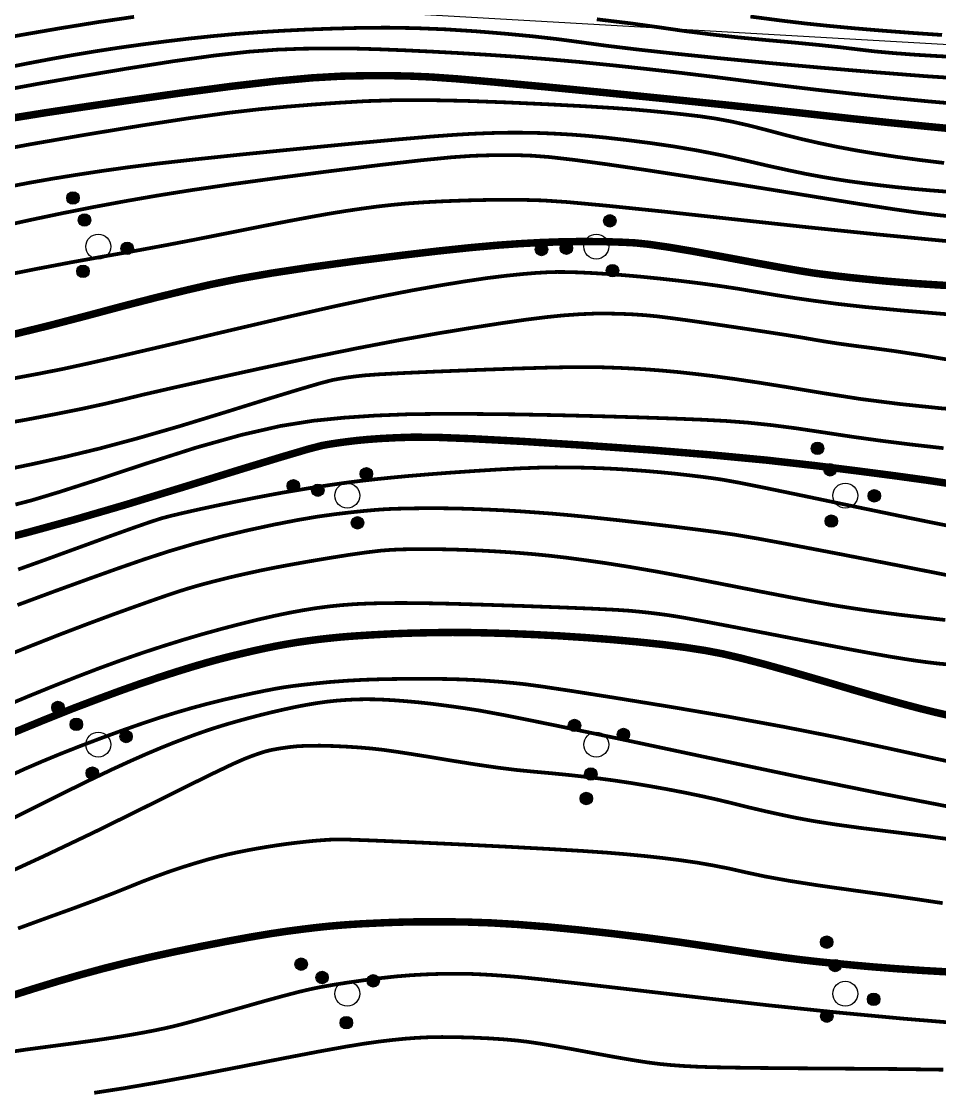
# Model space of a CAD drawing. Extents: x 396500 to 398250, y 1005980 to 1008200.
# Drawn here: x 398171.49 to 398189.93, y 1007977.09 to 1007998.56 of the extents above; entities that cross this region are included whole.
import ezdxf

# ---------------------------------------------------------------- set-up
doc = ezdxf.new("R2010")
doc.units = 0
doc.header["$LTSCALE"] = 0.5
doc.layers.get('0').update_dxf_attribs({"linetype": 'CONTINUOUS'})
doc.layers.add('ASSIST', color=7, linetype='CONTINUOUS', plot=False)
doc.layers.add('DGX', color=2, linetype='CONTINUOUS')
doc.layers.add('ZBTZ', color=3, linetype='CONTINUOUS')
doc.linetypes.add('1161', pattern='A,0,[149,AAA.SHX,S=0.15,R=0,X=0,Y=0],-1.6', length=1.6)

# ---------------------------------------------------------------- blocks, each defined once
blk = doc.blocks.new('*U110')
at = {"linetype": 'Continuous'}
for points in [[(-0.25, 2.2), (-0.238, 2.123), (-0.238, 2.277)], [(-0.238, 2.277), (-0.202, 2.053), (-0.202, 2.347)], [(-0.202, 2.053), (-0.238, 2.277), (-0.238, 2.123)], [(-0.202, 2.347), (-0.147, 1.998), (-0.147, 2.402)], [(-0.147, 1.998), (-0.202, 2.347), (-0.202, 2.053)], [(-0.147, 2.402), (-0.077, 1.962), (-0.077, 2.438)], [(-0.077, 1.962), (-0.147, 2.402), (-0.147, 1.998)], [(-0.077, 2.438), (0, 1.95), (0, 2.45)], [(0, 1.95), (-0.077, 2.438), (-0.077, 1.962)], [(0, 2.45), (0.077, 1.962), (0.077, 2.438)], [(0.077, 1.962), (0, 2.45), (0, 1.95)], [(0.077, 2.438), (0.147, 1.998), (0.147, 2.402)], [(0.147, 1.998), (0.077, 2.438), (0.077, 1.962)], [(0.147, 2.402), (0.202, 2.053), (0.202, 2.347)], [(0.202, 2.053), (0.147, 2.402), (0.147, 1.998)], [(0.202, 2.347), (0.238, 2.123), (0.238, 2.277)], [(0.238, 2.123), (0.202, 2.347), (0.202, 2.053)], [(0.25, 2.2), (0.238, 2.277), (0.238, 2.123)]]:
    blk.add_solid(points, dxfattribs=at)
blk = doc.blocks.new('*U109')
at = {"linetype": 'Continuous'}
for points in [[(-0.238, 1.277), (-0.202, 1.053), (-0.202, 1.347)], [(-0.202, 1.347), (-0.147, 0.998), (-0.147, 1.402)], [(-0.147, 0.998), (-0.202, 1.347), (-0.202, 1.053)], [(-0.147, 1.402), (-0.077, 0.962), (-0.077, 1.438)], [(-0.077, 0.962), (-0.147, 1.402), (-0.147, 0.998)], [(-0.077, 1.438), (0, 0.95), (0, 1.45)], [(0, 0.95), (-0.077, 1.438), (-0.077, 0.962)], [(0, 1.45), (0.077, 0.962), (0.077, 1.438)], [(0.077, 0.962), (0, 1.45), (0, 0.95)], [(0.077, 1.438), (0.147, 0.998), (0.147, 1.402)], [(0.147, 0.998), (0.077, 1.438), (0.077, 0.962)], [(0.147, 1.402), (0.202, 1.053), (0.202, 1.347)], [(0.202, 1.053), (0.147, 1.402), (0.147, 0.998)], [(0.202, 1.347), (0.238, 1.123), (0.238, 1.277)], [(0.238, 1.123), (0.202, 1.347), (0.202, 1.053)], [(-0.25, 1.2), (-0.238, 1.123), (-0.238, 1.277)], [(-0.202, 1.053), (-0.238, 1.277), (-0.238, 1.123)], [(0.25, 1.2), (0.238, 1.277), (0.238, 1.123)]]:
    blk.add_solid(points, dxfattribs=at)
blk = doc.blocks.new('*U108')
at = {"linetype": 'Continuous'}
for points in [[(-1.202, -0.453), (-1.147, -0.802), (-1.147, -0.398)], [(-1.147, -0.398), (-1.077, -0.838), (-1.077, -0.362)], [(-1.077, -0.838), (-1.147, -0.398), (-1.147, -0.802)], [(-1.077, -0.362), (-1, -0.85), (-1, -0.35)], [(-1, -0.85), (-1.077, -0.362), (-1.077, -0.838)], [(-1, -0.35), (-0.923, -0.838), (-0.923, -0.362)], [(-0.923, -0.838), (-1, -0.35), (-1, -0.85)], [(-0.923, -0.362), (-0.853, -0.802), (-0.853, -0.398)], [(-0.853, -0.802), (-0.923, -0.362), (-0.923, -0.838)], [(-0.853, -0.398), (-0.798, -0.747), (-0.798, -0.453)], [(-0.798, -0.747), (-0.853, -0.398), (-0.853, -0.802)], [(-1.25, -0.6), (-1.238, -0.677), (-1.238, -0.523)], [(-1.238, -0.523), (-1.202, -0.747), (-1.202, -0.453)], [(-1.202, -0.747), (-1.238, -0.523), (-1.238, -0.677)], [(-1.147, -0.802), (-1.202, -0.453), (-1.202, -0.747)], [(-0.798, -0.453), (-0.762, -0.677), (-0.762, -0.523)], [(-0.762, -0.677), (-0.798, -0.453), (-0.798, -0.747)], [(-0.75, -0.6), (-0.762, -0.523), (-0.762, -0.677)]]:
    blk.add_solid(points, dxfattribs=at)
blk = doc.blocks.new('*U107')
at = {"linetype": 'Continuous'}
for points in [[(0.798, -0.453), (0.853, -0.802), (0.853, -0.398)], [(0.853, -0.398), (0.923, -0.838), (0.923, -0.362)], [(0.923, -0.838), (0.853, -0.398), (0.853, -0.802)], [(0.923, -0.362), (1, -0.85), (1, -0.35)], [(1, -0.85), (0.923, -0.362), (0.923, -0.838)], [(1, -0.35), (1.077, -0.838), (1.077, -0.362)], [(1.077, -0.838), (1, -0.35), (1, -0.85)], [(1.077, -0.362), (1.147, -0.802), (1.147, -0.398)], [(1.147, -0.802), (1.077, -0.362), (1.077, -0.838)], [(1.147, -0.398), (1.202, -0.747), (1.202, -0.453)], [(1.202, -0.747), (1.147, -0.398), (1.147, -0.802)], [(0.75, -0.6), (0.762, -0.677), (0.762, -0.523)], [(0.762, -0.523), (0.798, -0.747), (0.798, -0.453)], [(0.798, -0.747), (0.762, -0.523), (0.762, -0.677)], [(0.853, -0.802), (0.798, -0.453), (0.798, -0.747)], [(1.202, -0.453), (1.238, -0.677), (1.238, -0.523)], [(1.238, -0.677), (1.202, -0.453), (1.202, -0.747)], [(1.25, -0.6), (1.238, -0.523), (1.238, -0.677)]]:
    blk.add_solid(points, dxfattribs=at)
blk = doc.blocks.new('gc160')
for centre, radius in [((0, 2.2), 0.25), ((0, 1.2), 0.25), ((0, 0), 0.5), ((-1, -0.6), 0.25), ((1, -0.6), 0.25)]:
    blk.add_circle(centre, radius)
at = {"linetype": 'Continuous'}
for name in ['*U110', '*U109', '*U108', '*U107']:
    blk.add_blockref(name, (0, 0), dxfattribs=at)

msp = doc.modelspace()

# ---------------------------------------------------------------- linework, layer by layer
at = {"layer": 'ASSIST', "linetype": '1161', "flags": 128}
for points in [[(398118.342, 1008000), (398131.555, 1007998.274), (398152.97, 1007998.751), (398175.976, 1007998.906), (398196.897, 1007997.71), (398223.32, 1007982.341), (398250, 1007980.181)], [(398118.342, 1008000), (398131.555, 1007998.274), (398152.97, 1007998.751), (398175.976, 1007998.906), (398196.897, 1007997.71), (398223.32, 1007982.341), (398249.963, 1007980.183), (398249.978, 1008000)]]:
    msp.add_lwpolyline(points, dxfattribs=at)
at = {"layer": 'DGX', "linetype": 'Continuous', "const_width": 0.075}
for points in [[(398170.765, 1007998.153), (398171.478, 1007998.285), (398172.266, 1007998.421), (398173.051, 1007998.548), (398173.756, 1007998.651)], [(398183.047, 1007998.602), (398183.751, 1007998.517), (398184.317, 1007998.438), (398184.824, 1007998.364), (398185.352, 1007998.297), (398185.901, 1007998.237), (398186.47, 1007998.183), (398187.017, 1007998.134), (398187.5, 1007998.087), (398187.92, 1007998.042), (398188.276, 1007997.999), (398188.623, 1007997.958), (398189.018, 1007997.922), (398189.459, 1007997.889), (398189.947, 1007997.86), (398190.446, 1007997.837)], [(398186.131, 1007998.657), (398186.75, 1007998.576), (398187.243, 1007998.517), (398187.698, 1007998.47), (398188.206, 1007998.422), (398188.766, 1007998.375), (398189.378, 1007998.328), (398189.981, 1007998.287)], [(398171.136, 1007997.179), (398171.849, 1007997.31), (398172.676, 1007997.454), (398173.617, 1007997.613), (398174.554, 1007997.761), (398175.368, 1007997.874), (398176.059, 1007997.951), (398176.627, 1007997.992), (398177.134, 1007998.011), (398177.644, 1007998.018), (398178.156, 1007998.015), (398178.671, 1007998), (398179.194, 1007997.979), (398179.734, 1007997.953), (398180.288, 1007997.923), (398180.859, 1007997.889), (398181.451, 1007997.849), (398182.07, 1007997.8), (398182.715, 1007997.743), (398183.387, 1007997.676), (398184.069, 1007997.602), (398184.744, 1007997.525), (398185.413, 1007997.444), (398186.074, 1007997.359), (398186.748, 1007997.273), (398187.454, 1007997.188), (398188.191, 1007997.106), (398188.959, 1007997.026), (398189.715, 1007996.953), (398190.414, 1007996.893)], [(398190.022, 1007995.717), (398189.532, 1007995.777), (398189.062, 1007995.841), (398188.628, 1007995.907), (398188.23, 1007995.974), (398187.869, 1007996.042), (398187.524, 1007996.114), (398187.174, 1007996.194), (398186.818, 1007996.283), (398186.457, 1007996.379), (398186.1, 1007996.471), (398185.757, 1007996.548), (398185.429, 1007996.609), (398185.114, 1007996.655), (398184.8, 1007996.692), (398184.474, 1007996.727), (398184.137, 1007996.76), (398183.788, 1007996.791), (398183.365, 1007996.822), (398182.803, 1007996.856), (398182.105, 1007996.893), (398181.268, 1007996.932), (398180.411, 1007996.964), (398179.65, 1007996.979), (398178.985, 1007996.977), (398178.416, 1007996.959), (398177.891, 1007996.928), (398177.359, 1007996.891), (398176.819, 1007996.847), (398176.271, 1007996.796), (398175.638, 1007996.723), (398174.841, 1007996.613), (398173.88, 1007996.465), (398172.756, 1007996.28), (398171.659, 1007996.09), (398170.78, 1007995.926)], [(398190.11, 1007995.139), (398189.755, 1007995.166), (398189.409, 1007995.197), (398189.069, 1007995.231), (398188.738, 1007995.269), (398188.417, 1007995.309), (398188.111, 1007995.351), (398187.819, 1007995.396), (398187.541, 1007995.443), (398187.244, 1007995.498), (398186.895, 1007995.571), (398186.494, 1007995.659), (398186.041, 1007995.764), (398185.56, 1007995.871), (398185.078, 1007995.966), (398184.594, 1007996.049), (398184.108, 1007996.119), (398183.644, 1007996.178), (398183.227, 1007996.226), (398182.857, 1007996.262), (398182.534, 1007996.287), (398182.24, 1007996.304), (398181.954, 1007996.317), (398181.678, 1007996.324), (398181.411, 1007996.326), (398181.138, 1007996.324), (398180.842, 1007996.315), (398180.525, 1007996.302), (398180.185, 1007996.282), (398179.727, 1007996.248), (398179.052, 1007996.19), (398178.161, 1007996.108), (398177.054, 1007996.001), (398175.927, 1007995.889), (398174.977, 1007995.789), (398174.204, 1007995.702), (398173.609, 1007995.627), (398173.106, 1007995.556), (398172.612, 1007995.481), (398172.127, 1007995.403), (398171.652, 1007995.32), (398171.191, 1007995.231)], [(398190.236, 1007994.637), (398189.905, 1007994.67), (398189.51, 1007994.718), (398188.983, 1007994.793), (398188.323, 1007994.894), (398187.531, 1007995.022), (398186.67, 1007995.162), (398185.805, 1007995.301), (398184.934, 1007995.437), (398184.059, 1007995.572), (398183.256, 1007995.69), (398182.603, 1007995.778), (398182.1, 1007995.836), (398181.747, 1007995.863), (398181.465, 1007995.873), (398181.171, 1007995.875), (398180.867, 1007995.871), (398180.553, 1007995.861), (398180.134, 1007995.832), (398179.519, 1007995.771), (398178.707, 1007995.678), (398177.698, 1007995.554), (398176.649, 1007995.418), (398175.72, 1007995.291), (398174.91, 1007995.172), (398174.22, 1007995.062), (398173.588, 1007994.952), (398172.956, 1007994.835), (398172.324, 1007994.71), (398171.691, 1007994.577), (398171.02, 1007994.429)], [(398191.099, 1007994.058), (398189.955, 1007994.16), (398188.689, 1007994.282), (398187.299, 1007994.425), (398185.787, 1007994.589), (398184.368, 1007994.744), (398183.259, 1007994.858), (398182.461, 1007994.932), (398181.973, 1007994.965), (398181.626, 1007994.975), (398181.25, 1007994.979), (398180.845, 1007994.975), (398180.41, 1007994.965), (398179.982, 1007994.949), (398179.594, 1007994.929), (398179.246, 1007994.905), (398178.938, 1007994.876), (398178.644, 1007994.843), (398178.338, 1007994.802), (398178.02, 1007994.755), (398177.689, 1007994.702), (398177.313, 1007994.635), (398176.856, 1007994.55), (398176.318, 1007994.445), (398175.7, 1007994.322), (398175.048, 1007994.192), (398174.408, 1007994.069), (398173.781, 1007993.953), (398173.166, 1007993.844), (398172.511, 1007993.726), (398171.763, 1007993.584), (398170.923, 1007993.417)], [(398190.179, 1007992.672), (398189.207, 1007992.753), (398188.441, 1007992.825), (398187.881, 1007992.888), (398187.437, 1007992.947), (398187.017, 1007993.007), (398186.622, 1007993.068), (398186.251, 1007993.13), (398185.885, 1007993.192), (398185.506, 1007993.249), (398185.114, 1007993.302), (398184.709, 1007993.352), (398184.31, 1007993.396), (398183.934, 1007993.434), (398183.583, 1007993.465), (398183.256, 1007993.489), (398182.957, 1007993.507), (398182.692, 1007993.52), (398182.459, 1007993.527), (398182.26, 1007993.529), (398182.058, 1007993.523), (398181.817, 1007993.509), (398181.536, 1007993.485), (398181.215, 1007993.452), (398180.843, 1007993.406), (398180.405, 1007993.341), (398179.901, 1007993.259), (398179.333, 1007993.158), (398178.651, 1007993.025), (398177.808, 1007992.845), (398176.804, 1007992.618), (398175.639, 1007992.346), (398174.498, 1007992.076), (398173.568, 1007991.859), (398172.847, 1007991.695), (398172.337, 1007991.584), (398171.867, 1007991.491), (398171.267, 1007991.38)], [(398170.823, 1007990.43), (398171.578, 1007990.561), (398172.181, 1007990.676), (398172.707, 1007990.781), (398173.154, 1007990.878), (398173.523, 1007990.965), (398173.943, 1007991.067), (398174.545, 1007991.205), (398175.329, 1007991.38), (398176.294, 1007991.592), (398177.309, 1007991.809), (398178.243, 1007991.999), (398179.095, 1007992.162), (398179.866, 1007992.298), (398180.549, 1007992.41), (398181.138, 1007992.501), (398181.632, 1007992.572), (398182.031, 1007992.622), (398182.373, 1007992.657), (398182.695, 1007992.68), (398182.996, 1007992.693), (398183.276, 1007992.694), (398183.54, 1007992.688), (398183.792, 1007992.677), (398184.03, 1007992.66), (398184.257, 1007992.638), (398184.522, 1007992.605), (398184.879, 1007992.557), (398185.328, 1007992.493), (398185.869, 1007992.413), (398186.405, 1007992.332), (398186.841, 1007992.265), (398187.175, 1007992.211), (398187.409, 1007992.17), (398187.619, 1007992.134), (398187.885, 1007992.093), (398188.205, 1007992.049), (398188.58, 1007992.001), (398189.023, 1007991.941), (398189.546, 1007991.861), (398190.151, 1007991.761)], [(398190.818, 1007990.721), (398189.949, 1007990.793), (398189.123, 1007990.879), (398188.34, 1007990.979), (398187.6, 1007991.095), (398186.923, 1007991.208), (398186.33, 1007991.303), (398185.822, 1007991.379), (398185.397, 1007991.437), (398185.027, 1007991.481), (398184.684, 1007991.519), (398184.367, 1007991.548), (398184.076, 1007991.571), (398183.8, 1007991.588), (398183.525, 1007991.602), (398183.251, 1007991.612), (398182.979, 1007991.62), (398182.626, 1007991.62), (398182.112, 1007991.61), (398181.435, 1007991.59), (398180.596, 1007991.56), (398179.769, 1007991.527), (398179.124, 1007991.498), (398178.664, 1007991.473), (398178.387, 1007991.453), (398178.207, 1007991.433), (398178.04, 1007991.411), (398177.885, 1007991.386), (398177.742, 1007991.36), (398177.504, 1007991.298), (398177.064, 1007991.169), (398176.421, 1007990.973), (398175.577, 1007990.71), (398174.666, 1007990.431), (398173.826, 1007990.189), (398173.057, 1007989.983), (398172.358, 1007989.814), (398171.716, 1007989.672), (398171.117, 1007989.548)], [(398190.428, 1007988.367), (398189.356, 1007988.584), (398188.238, 1007988.816), (398187.218, 1007989.03), (398186.435, 1007989.192), (398185.89, 1007989.301), (398185.582, 1007989.357), (398185.38, 1007989.387), (398185.15, 1007989.417), (398184.893, 1007989.448), (398184.609, 1007989.48), (398184.31, 1007989.509), (398184.01, 1007989.535), (398183.709, 1007989.557), (398183.407, 1007989.576), (398183.106, 1007989.59), (398182.807, 1007989.599), (398182.512, 1007989.605), (398182.221, 1007989.606), (398181.902, 1007989.601), (398181.527, 1007989.587), (398181.095, 1007989.565), (398180.606, 1007989.534), (398180.113, 1007989.5), (398179.668, 1007989.466), (398179.27, 1007989.433), (398178.921, 1007989.4), (398178.605, 1007989.368), (398178.311, 1007989.335), (398178.039, 1007989.301), (398177.787, 1007989.266), (398177.543, 1007989.23), (398177.293, 1007989.191), (398177.036, 1007989.149), (398176.774, 1007989.105), (398176.49, 1007989.053), (398176.17, 1007988.992), (398175.814, 1007988.921), (398175.421, 1007988.84), (398175.044, 1007988.759), (398174.733, 1007988.689), (398174.49, 1007988.631), (398174.314, 1007988.585), (398174.101, 1007988.517), (398173.75, 1007988.395), (398173.26, 1007988.22), (398172.631, 1007987.991), (398171.981, 1007987.754), (398171.428, 1007987.556)], [(398171.414, 1007986.842), (398172.153, 1007987.116), (398172.825, 1007987.36), (398173.429, 1007987.576), (398173.966, 1007987.762), (398174.473, 1007987.927), (398174.99, 1007988.079), (398175.515, 1007988.218), (398176.049, 1007988.345), (398176.563, 1007988.456), (398177.026, 1007988.546), (398177.439, 1007988.617), (398177.801, 1007988.667), (398178.118, 1007988.704), (398178.394, 1007988.733), (398178.63, 1007988.754), (398178.824, 1007988.767), (398179.011, 1007988.775), (398179.222, 1007988.78), (398179.457, 1007988.784), (398179.717, 1007988.785), (398179.994, 1007988.784), (398180.279, 1007988.779), (398180.572, 1007988.77), (398180.874, 1007988.758), (398181.184, 1007988.743), (398181.502, 1007988.724), (398181.828, 1007988.701), (398182.162, 1007988.676), (398182.532, 1007988.643), (398182.966, 1007988.6), (398183.463, 1007988.547), (398184.024, 1007988.483), (398184.582, 1007988.417), (398185.066, 1007988.357), (398185.479, 1007988.303), (398185.819, 1007988.254), (398186.253, 1007988.181), (398186.95, 1007988.052), (398187.908, 1007987.869), (398189.128, 1007987.631), (398190.369, 1007987.385)], [(398170.969, 1007985.735), (398171.645, 1007986.006), (398172.267, 1007986.251), (398172.834, 1007986.467), (398173.347, 1007986.657), (398173.792, 1007986.817), (398174.156, 1007986.946), (398174.438, 1007987.044), (398174.638, 1007987.111), (398174.804, 1007987.163), (398174.982, 1007987.216), (398175.173, 1007987.269), (398175.377, 1007987.322), (398175.591, 1007987.376), (398175.814, 1007987.429), (398176.047, 1007987.481), (398176.289, 1007987.534), (398176.56, 1007987.589), (398176.882, 1007987.649), (398177.253, 1007987.715), (398177.674, 1007987.786), (398178.088, 1007987.852), (398178.436, 1007987.901), (398178.718, 1007987.935), (398178.936, 1007987.951), (398179.126, 1007987.959), (398179.327, 1007987.963), (398179.54, 1007987.965), (398179.765, 1007987.964), (398179.999, 1007987.96), (398180.241, 1007987.954), (398180.49, 1007987.945), (398180.746, 1007987.934), (398181.007, 1007987.92), (398181.271, 1007987.903), (398181.537, 1007987.884), (398181.806, 1007987.861), (398182.097, 1007987.832), (398182.431, 1007987.793), (398182.808, 1007987.743), (398183.228, 1007987.683), (398183.709, 1007987.607), (398184.27, 1007987.51), (398184.91, 1007987.391), (398185.63, 1007987.251), (398186.328, 1007987.114), (398186.903, 1007987.003), (398187.354, 1007986.918), (398187.682, 1007986.859), (398187.95, 1007986.814), (398188.225, 1007986.771), (398188.504, 1007986.73), (398188.79, 1007986.691), (398189.121, 1007986.648), (398189.54, 1007986.599), (398190.046, 1007986.542)], [(398190.121, 1007985.647), (398189.907, 1007985.667), (398189.701, 1007985.691), (398189.465, 1007985.723), (398189.201, 1007985.763), (398188.909, 1007985.811), (398188.535, 1007985.877), (398188.023, 1007985.972), (398187.375, 1007986.096), (398186.59, 1007986.248), (398185.82, 1007986.397), (398185.214, 1007986.512), (398184.772, 1007986.592), (398184.494, 1007986.637), (398184.299, 1007986.663), (398184.103, 1007986.687), (398183.905, 1007986.708), (398183.707, 1007986.727), (398183.426, 1007986.746), (398182.979, 1007986.768), (398182.367, 1007986.793), (398181.59, 1007986.822), (398180.792, 1007986.848), (398180.118, 1007986.868), (398179.569, 1007986.879), (398179.144, 1007986.883), (398178.795, 1007986.881), (398178.476, 1007986.873), (398178.185, 1007986.86), (398177.923, 1007986.84), (398177.672, 1007986.814), (398177.412, 1007986.78), (398177.145, 1007986.737), (398176.869, 1007986.686), (398176.575, 1007986.625), (398176.251, 1007986.551), (398175.898, 1007986.464), (398175.515, 1007986.364), (398175.117, 1007986.254), (398174.717, 1007986.136), (398174.317, 1007986.011), (398173.915, 1007985.879), (398173.503, 1007985.736), (398173.069, 1007985.578), (398172.614, 1007985.404), (398172.139, 1007985.216), (398171.641, 1007985.013), (398171.121, 1007984.796)], [(398171.2, 1007983.387), (398171.566, 1007983.554), (398171.907, 1007983.701), (398172.277, 1007983.854), (398172.676, 1007984.011), (398173.104, 1007984.173), (398173.53, 1007984.328), (398173.923, 1007984.465), (398174.283, 1007984.585), (398174.61, 1007984.686), (398174.92, 1007984.776), (398175.228, 1007984.859), (398175.535, 1007984.936), (398175.841, 1007985.006), (398176.127, 1007985.068), (398176.375, 1007985.119), (398176.585, 1007985.16), (398176.757, 1007985.189), (398176.929, 1007985.214), (398177.14, 1007985.24), (398177.39, 1007985.267), (398177.68, 1007985.296), (398178.007, 1007985.321), (398178.37, 1007985.341), (398178.768, 1007985.354), (398179.202, 1007985.36), (398179.63, 1007985.361), (398180.01, 1007985.357), (398180.343, 1007985.348), (398180.628, 1007985.335), (398180.884, 1007985.318), (398181.132, 1007985.299), (398181.37, 1007985.277), (398181.599, 1007985.253), (398181.947, 1007985.206), (398182.546, 1007985.116), (398183.394, 1007984.982), (398184.491, 1007984.804), (398185.68, 1007984.602), (398186.801, 1007984.397), (398187.856, 1007984.189), (398188.843, 1007983.978), (398189.824, 1007983.763), (398190.86, 1007983.545)], [(398170.736, 1007982.263), (398171.591, 1007982.695), (398172.307, 1007983.053), (398172.886, 1007983.337), (398173.326, 1007983.547), (398173.68, 1007983.709), (398174.001, 1007983.851), (398174.288, 1007983.972), (398174.541, 1007984.074), (398174.767, 1007984.16), (398174.972, 1007984.236), (398175.156, 1007984.301), (398175.318, 1007984.356), (398175.48, 1007984.407), (398175.659, 1007984.461), (398175.855, 1007984.517), (398176.069, 1007984.575), (398176.293, 1007984.634), (398176.519, 1007984.689), (398176.748, 1007984.742), (398176.979, 1007984.792), (398177.205, 1007984.836), (398177.42, 1007984.872), (398177.625, 1007984.901), (398177.818, 1007984.922), (398178.006, 1007984.936), (398178.193, 1007984.946), (398178.379, 1007984.95), (398178.566, 1007984.949), (398178.761, 1007984.942), (398178.976, 1007984.93), (398179.21, 1007984.912), (398179.463, 1007984.889), (398179.736, 1007984.859), (398180.031, 1007984.821), (398180.348, 1007984.777), (398180.685, 1007984.725), (398181.23, 1007984.624), (398182.168, 1007984.435), (398183.499, 1007984.157), (398185.223, 1007983.79), (398187.053, 1007983.404), (398188.7, 1007983.069), (398190.164, 1007982.785)], [(398190.246, 1007982.124), (398189.657, 1007982.204), (398189.014, 1007982.284), (398188.39, 1007982.361), (398187.855, 1007982.434), (398187.41, 1007982.503), (398187.055, 1007982.568), (398186.745, 1007982.633), (398186.437, 1007982.701), (398186.129, 1007982.773), (398185.823, 1007982.849), (398185.508, 1007982.926), (398185.175, 1007983.001), (398184.824, 1007983.074), (398184.454, 1007983.145), (398184.083, 1007983.211), (398183.732, 1007983.269), (398183.399, 1007983.319), (398183.084, 1007983.361), (398182.774, 1007983.398), (398182.456, 1007983.433), (398182.131, 1007983.465), (398181.797, 1007983.495), (398181.44, 1007983.53), (398181.045, 1007983.579), (398180.612, 1007983.642), (398180.142, 1007983.717), (398179.687, 1007983.793), (398179.303, 1007983.854), (398178.99, 1007983.902), (398178.748, 1007983.936), (398178.531, 1007983.96), (398178.295, 1007983.981), (398178.038, 1007983.998), (398177.762, 1007984.011), (398177.492, 1007984.018), (398177.254, 1007984.017), (398177.048, 1007984.008), (398176.873, 1007983.99), (398176.726, 1007983.969), (398176.599, 1007983.948), (398176.494, 1007983.928), (398176.41, 1007983.907), (398176.328, 1007983.883), (398176.227, 1007983.849), (398176.108, 1007983.806), (398175.971, 1007983.753), (398175.731, 1007983.647), (398175.302, 1007983.442), (398174.686, 1007983.138), (398173.881, 1007982.737), (398172.947, 1007982.277), (398171.942, 1007981.799), (398170.865, 1007981.303)], [(398171.425, 1007980.349), (398172, 1007980.559), (398172.511, 1007980.743), (398172.956, 1007980.908), (398173.337, 1007981.054), (398173.653, 1007981.181), (398173.933, 1007981.294), (398174.207, 1007981.398), (398174.476, 1007981.495), (398174.74, 1007981.583), (398174.991, 1007981.661), (398175.225, 1007981.73), (398175.441, 1007981.788), (398175.639, 1007981.836), (398175.829, 1007981.877), (398176.023, 1007981.916), (398176.22, 1007981.952), (398176.42, 1007981.986), (398176.619, 1007982.017), (398176.815, 1007982.045), (398177.008, 1007982.069), (398177.196, 1007982.09), (398177.374, 1007982.108), (398177.536, 1007982.121), (398177.682, 1007982.131), (398177.812, 1007982.136), (398178.055, 1007982.133), (398178.541, 1007982.115), (398179.272, 1007982.084), (398180.245, 1007982.039), (398181.254, 1007981.989), (398182.091, 1007981.944), (398182.754, 1007981.905), (398183.245, 1007981.871), (398183.641, 1007981.838), (398184.019, 1007981.802), (398184.38, 1007981.762), (398184.723, 1007981.719), (398185.057, 1007981.671), (398185.389, 1007981.613), (398185.72, 1007981.548), (398186.049, 1007981.473), (398186.429, 1007981.392), (398186.912, 1007981.305), (398187.497, 1007981.213), (398188.185, 1007981.116), (398188.878, 1007981.02), (398189.481, 1007980.934), (398189.993, 1007980.857)], [(398171.181, 1007977.858), (398171.594, 1007977.918), (398172.084, 1007977.983), (398172.579, 1007978.048), (398173.007, 1007978.107), (398173.37, 1007978.161), (398173.666, 1007978.209), (398173.918, 1007978.254), (398174.15, 1007978.298), (398174.361, 1007978.342), (398174.551, 1007978.385), (398174.77, 1007978.441), (398175.069, 1007978.522), (398175.449, 1007978.628), (398175.907, 1007978.758), (398176.368, 1007978.889), (398176.753, 1007978.994), (398177.063, 1007979.075), (398177.297, 1007979.13), (398177.512, 1007979.174), (398177.764, 1007979.218), (398178.051, 1007979.263), (398178.376, 1007979.31), (398178.709, 1007979.352), (398179.023, 1007979.386), (398179.319, 1007979.41), (398179.596, 1007979.426), (398179.855, 1007979.435), (398180.098, 1007979.439), (398180.324, 1007979.439), (398180.533, 1007979.435), (398180.746, 1007979.426), (398180.981, 1007979.412), (398181.238, 1007979.393), (398181.518, 1007979.37), (398181.957, 1007979.325), (398182.692, 1007979.243), (398183.723, 1007979.124), (398185.05, 1007978.969), (398186.495, 1007978.806), (398187.878, 1007978.662), (398189.2, 1007978.538), (398190.461, 1007978.434)], [(398172.955, 1007977.049), (398173.535, 1007977.138), (398174.219, 1007977.255), (398175.008, 1007977.4), (398175.902, 1007977.574), (398176.767, 1007977.744), (398177.467, 1007977.878), (398178.004, 1007977.975), (398178.378, 1007978.036), (398178.661, 1007978.076), (398178.93, 1007978.108), (398179.183, 1007978.134), (398179.422, 1007978.152), (398179.666, 1007978.164), (398179.937, 1007978.169), (398180.235, 1007978.166), (398180.559, 1007978.157), (398180.881, 1007978.142), (398181.172, 1007978.123), (398181.432, 1007978.1), (398181.661, 1007978.073), (398181.905, 1007978.037), (398182.207, 1007977.987), (398182.569, 1007977.923), (398182.99, 1007977.844), (398183.411, 1007977.767), (398183.773, 1007977.705), (398184.075, 1007977.658), (398184.319, 1007977.627), (398184.542, 1007977.606), (398184.785, 1007977.588), (398185.046, 1007977.574), (398185.326, 1007977.564), (398185.717, 1007977.556), (398186.308, 1007977.548), (398187.1, 1007977.541), (398188.094, 1007977.534), (398189.118, 1007977.526), (398190.003, 1007977.513)]]:
    msp.add_lwpolyline(points, dxfattribs=at)
at = {"layer": 'DGX', "linetype": 'Continuous', "const_width": 0.075, "flags": 128}
for points in [[(398190.712, 1007997.39), (398189.657, 1007997.459), (398188.576, 1007997.544), (398187.53, 1007997.632), (398186.519, 1007997.723), (398185.543, 1007997.817), (398184.649, 1007997.909), (398183.884, 1007997.993), (398183.248, 1007998.07), (398182.742, 1007998.139), (398182.278, 1007998.201), (398181.77, 1007998.259), (398181.218, 1007998.312), (398180.621, 1007998.361), (398180.011, 1007998.4), (398179.415, 1007998.424), (398178.835, 1007998.434), (398178.271, 1007998.429), (398177.727, 1007998.414), (398177.211, 1007998.395), (398176.723, 1007998.371), (398176.261, 1007998.342), (398175.808, 1007998.308), (398175.343, 1007998.265), (398174.868, 1007998.215), (398174.382, 1007998.157), (398173.9, 1007998.094), (398173.437, 1007998.029), (398172.994, 1007997.961), (398172.57, 1007997.891), (398172.136, 1007997.814), (398171.666, 1007997.725), (398171.159, 1007997.625)], [(398190.01, 1007989.991), (398189.382, 1007990.062), (398188.772, 1007990.138), (398188.18, 1007990.22), (398187.605, 1007990.307), (398187.059, 1007990.389), (398186.551, 1007990.455), (398186.081, 1007990.504), (398185.65, 1007990.537), (398185.179, 1007990.562), (398184.591, 1007990.586), (398183.886, 1007990.61), (398183.063, 1007990.634), (398182.206, 1007990.655), (398181.398, 1007990.67), (398180.639, 1007990.678), (398179.929, 1007990.681), (398179.254, 1007990.672), (398178.601, 1007990.646), (398177.967, 1007990.603), (398177.355, 1007990.542), (398176.692, 1007990.436), (398175.909, 1007990.257), (398175.006, 1007990.004), (398173.982, 1007989.677), (398173.006, 1007989.353), (398172.246, 1007989.109), (398171.702, 1007988.945), (398171.374, 1007988.86)]]:
    msp.add_lwpolyline(points, dxfattribs=at)
at = {"layer": 'DGX', "color": 3, "linetype": 'Continuous', "lineweight": -2, "const_width": 0.15}
for points in [[(398190.517, 1007996.372), (398189.716, 1007996.448), (398188.936, 1007996.526), (398188.178, 1007996.606), (398187.441, 1007996.688), (398186.633, 1007996.777), (398185.664, 1007996.88), (398184.534, 1007996.996), (398183.242, 1007997.126), (398181.993, 1007997.248), (398180.989, 1007997.341), (398180.232, 1007997.407), (398179.721, 1007997.443), (398179.317, 1007997.461), (398178.883, 1007997.47), (398178.419, 1007997.469), (398177.925, 1007997.46), (398177.339, 1007997.427), (398176.603, 1007997.36), (398175.714, 1007997.257), (398174.674, 1007997.119), (398173.63, 1007996.971), (398172.727, 1007996.839), (398171.966, 1007996.724), (398171.347, 1007996.625)], [(398171.274, 1007992.262), (398172.03, 1007992.447), (398172.797, 1007992.647), (398173.533, 1007992.844), (398174.198, 1007993.015), (398174.79, 1007993.16), (398175.311, 1007993.281), (398175.855, 1007993.391), (398176.515, 1007993.505), (398177.292, 1007993.623), (398178.185, 1007993.745), (398179.077, 1007993.857), (398179.85, 1007993.948), (398180.503, 1007994.017), (398181.036, 1007994.065), (398181.495, 1007994.097), (398181.922, 1007994.12), (398182.318, 1007994.134), (398182.683, 1007994.14), (398183.017, 1007994.139), (398183.318, 1007994.134), (398183.587, 1007994.125), (398183.824, 1007994.112), (398184.101, 1007994.083), (398184.494, 1007994.026), (398185.002, 1007993.94), (398185.624, 1007993.826), (398186.244, 1007993.71), (398186.743, 1007993.619), (398187.121, 1007993.553), (398187.378, 1007993.511), (398187.593, 1007993.482), (398187.842, 1007993.451), (398188.127, 1007993.418), (398188.447, 1007993.385), (398188.79, 1007993.351), (398189.143, 1007993.321), (398189.507, 1007993.293), (398189.883, 1007993.269), (398190.291, 1007993.246)], [(398190.168, 1007989.274), (398189.663, 1007989.35), (398189.039, 1007989.436), (398188.296, 1007989.533), (398187.434, 1007989.641), (398186.455, 1007989.751), (398185.358, 1007989.855), (398184.146, 1007989.954), (398182.817, 1007990.048), (398181.559, 1007990.127), (398180.562, 1007990.18), (398179.826, 1007990.209), (398179.349, 1007990.212), (398179.019, 1007990.201), (398178.721, 1007990.186), (398178.456, 1007990.167), (398178.224, 1007990.145), (398178.019, 1007990.12), (398177.834, 1007990.095), (398177.671, 1007990.07), (398177.528, 1007990.044), (398177.257, 1007989.974), (398176.708, 1007989.812), (398175.879, 1007989.56), (398174.773, 1007989.218), (398173.59, 1007988.857), (398172.532, 1007988.549), (398171.6, 1007988.294), (398170.793, 1007988.092)], [(398171.051, 1007984.165), (398171.917, 1007984.521), (398172.536, 1007984.768), (398173.016, 1007984.95), (398173.463, 1007985.115), (398173.878, 1007985.262), (398174.26, 1007985.391), (398174.611, 1007985.504), (398174.929, 1007985.602), (398175.216, 1007985.686), (398175.47, 1007985.756), (398175.706, 1007985.816), (398175.938, 1007985.872), (398176.164, 1007985.925), (398176.385, 1007985.973), (398176.604, 1007986.018), (398176.822, 1007986.058), (398177.039, 1007986.094), (398177.257, 1007986.125), (398177.471, 1007986.153), (398177.682, 1007986.176), (398177.888, 1007986.197), (398178.089, 1007986.214), (398178.296, 1007986.228), (398178.519, 1007986.242), (398178.757, 1007986.255), (398179.01, 1007986.267), (398179.277, 1007986.277), (398179.557, 1007986.284), (398179.848, 1007986.289), (398180.153, 1007986.292), (398180.487, 1007986.29), (398180.872, 1007986.282), (398181.306, 1007986.269), (398181.789, 1007986.249), (398182.3, 1007986.223), (398182.817, 1007986.189), (398183.34, 1007986.149), (398183.868, 1007986.102), (398184.374, 1007986.049), (398184.827, 1007985.991), (398185.227, 1007985.929), (398185.574, 1007985.863), (398185.94, 1007985.777), (398186.398, 1007985.658), (398186.946, 1007985.505), (398187.585, 1007985.319), (398188.222, 1007985.131), (398188.764, 1007984.975), (398189.211, 1007984.851), (398189.562, 1007984.758), (398189.85, 1007984.687), (398190.104, 1007984.629)], [(398171.241, 1007978.981), (398171.742, 1007979.14), (398172.224, 1007979.287), (398172.688, 1007979.421), (398173.132, 1007979.542), (398173.582, 1007979.656), (398174.061, 1007979.769), (398174.57, 1007979.88), (398175.107, 1007979.99), (398175.63, 1007980.092), (398176.093, 1007980.176), (398176.497, 1007980.244), (398176.842, 1007980.295), (398177.143, 1007980.334), (398177.415, 1007980.367), (398177.659, 1007980.393), (398177.875, 1007980.412), (398178.091, 1007980.428), (398178.337, 1007980.443), (398178.612, 1007980.456), (398178.916, 1007980.469), (398179.25, 1007980.479), (398179.617, 1007980.483), (398180.014, 1007980.483), (398180.443, 1007980.477), (398180.918, 1007980.461), (398181.453, 1007980.429), (398182.048, 1007980.382), (398182.702, 1007980.318), (398183.381, 1007980.243), (398184.048, 1007980.162), (398184.703, 1007980.074), (398185.347, 1007979.979), (398185.94, 1007979.889), (398186.443, 1007979.815), (398186.856, 1007979.758), (398187.18, 1007979.717), (398187.478, 1007979.683), (398187.815, 1007979.649), (398188.192, 1007979.613), (398188.608, 1007979.576), (398189.084, 1007979.539), (398189.643, 1007979.502), (398190.284, 1007979.466)]]:
    msp.add_lwpolyline(points, dxfattribs=at)
at = {"layer": 'ZBTZ', "linetype": '1161', "flags": 128}
msp.add_lwpolyline([(398118.342, 1008000), (398131.555, 1007998.274), (398152.97, 1007998.751), (398175.976, 1007998.906), (398196.897, 1007997.71), (398223.32, 1007982.341), (398250, 1007980.181)], dxfattribs=at)

# ---------------------------------------------------------------- block references
at = {"layer": 'ZBTZ', "linetype": 'Continuous', "yscale": 0.5}
for p, xscale, rotation in [((398173.036, 1007994.039), 0.5000000000000849, 27.45017852953674), ((398183.036, 1007994.039), 0.5000000000117796, 93.06802575681901), ((398188.036, 1007989.039), 0.5000000000062155, 30.40009766279451), ((398178.036, 1007989.039), 0.4999999999557935, 79.67528305625012), ((398173.036, 1007984.039), 0.4999999999550995, 47.33054597551359), ((398183.036, 1007984.039), 0.5000000000035242, 169.5461897702716), ((398188.036, 1007979.039), 0.5000000000032958, 19.79796747279485), ((398178.036, 1007979.039), 0.5000000000164637, 57.32840968244733)]:
    msp.add_blockref('gc160', p, dxfattribs=dict(at, xscale=xscale, rotation=rotation))

doc.saveas('drawing.dxf')
